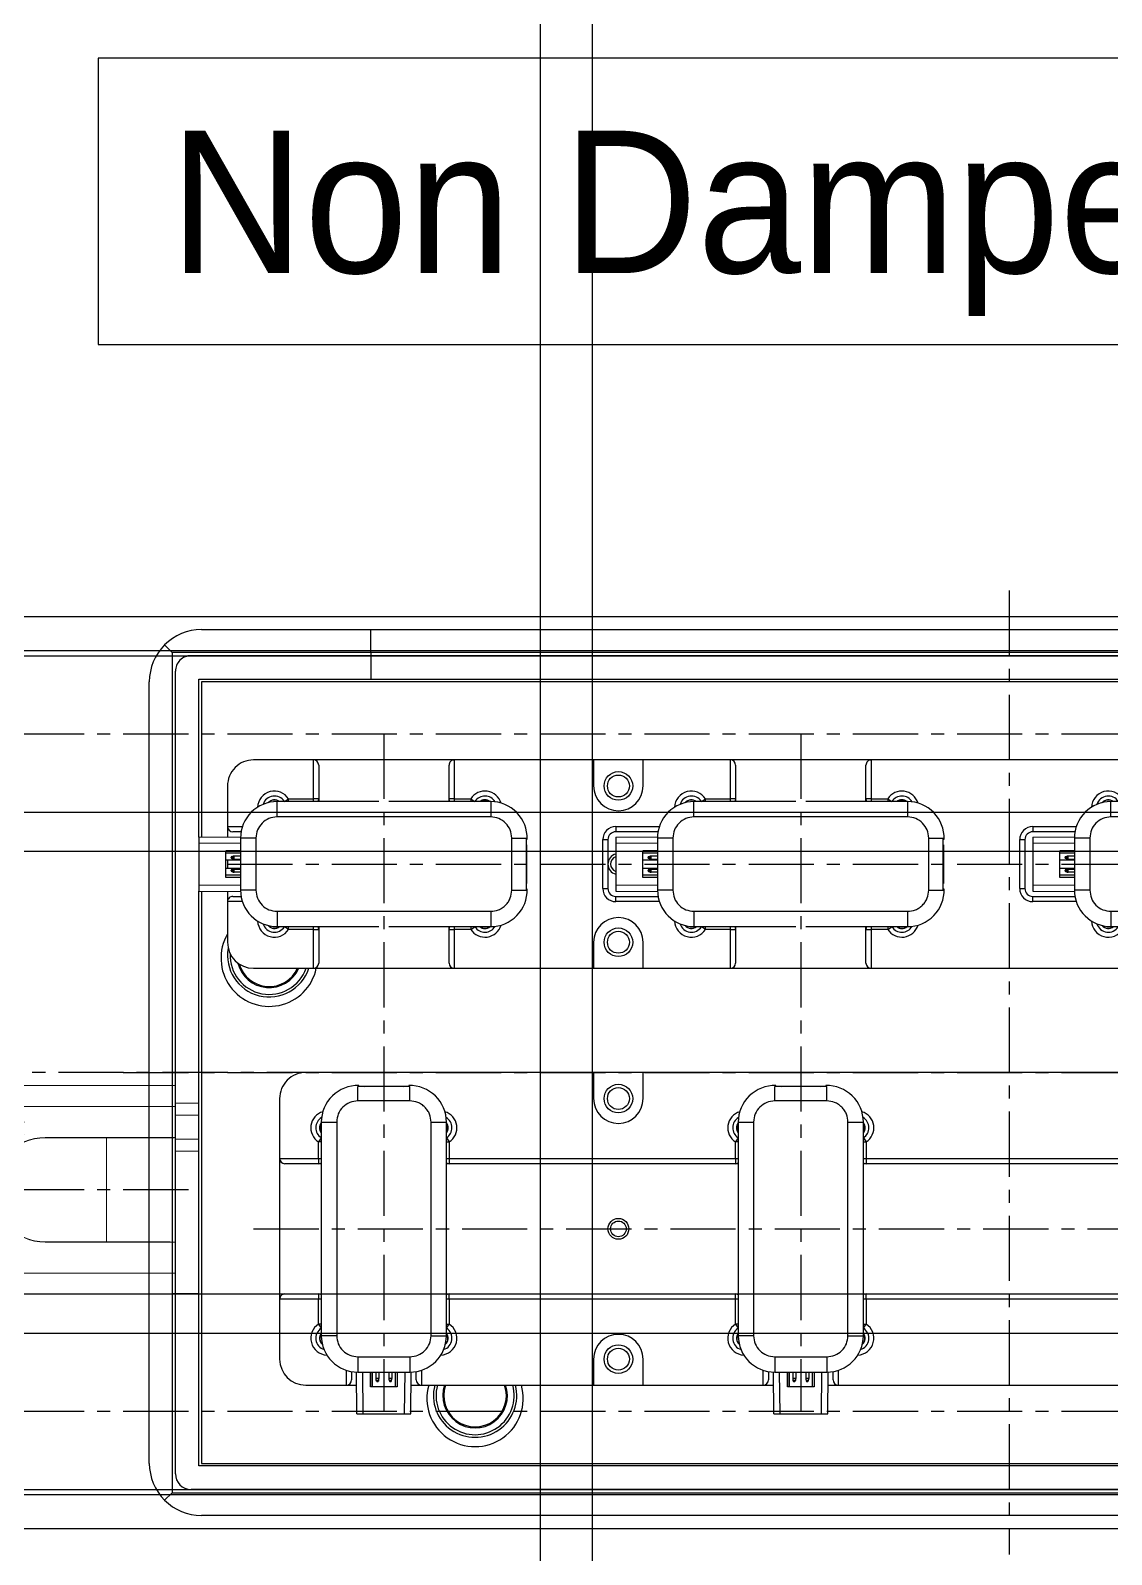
# Model space of a CAD drawing. Header units: inches. Extents: x 0 to 23821, y 0 to 11279.
# Drawn here: x 4919.3 to 5126.8, y 4325.3 to 4617.8 of the extents above; entities that cross this region are included whole.
import ezdxf

# ---------------------------------------------------------------- set-up
doc = ezdxf.new("R2010")
doc.units = ezdxf.units.IN
doc.header["$LTSCALE"] = 10
doc.header["$MEASUREMENT"] = 0
doc.linetypes.add('CENTER', pattern=[2, 1.25, -0.25, 0.25, -0.25])
for name, color, linetype in [('11', 1, 'CENTER'), ('B', 123, 'Continuous'), ('BOM-T', 4, 'Continuous'), ('G', 231, 'Continuous'), ('P', 142, 'Continuous'), ('Y', 60, 'Continuous')]:
    doc.layers.add(name, color=color, linetype=linetype)
doc.layers.add('88', color=35, linetype='Continuous', lineweight=5)
doc.styles.add('SCI', font='')
doc.styles.get('SCI').set_extended_font_data('Gulim')

# ---------------------------------------------------------------- blocks, each defined once
blk = doc.blocks.new('A$C36ac1f08')
for p, q in [((-6520, -12), (-280, -12)), ((-6520, -57), (-280, -57)), ((-6520, -142), (-280, -142)), ((-6520, -187), (-280, -187))]:
    blk.add_line(p, q)
at = {"layer": '11'}
for p, q in [((-6520, -34.5), (-280, -34.5)), ((-279.95, -99.5), (-6520, -99.5)), ((-6520, -164.5), (-280, -164.5))]:
    blk.add_line(p, q, dxfattribs=at)
at = {"layer": 'B'}
for p, q in [((-6520, -19.5), (-280, -19.5)), ((-6520, -49.5), (-280, -49.5)), ((-6520, -149.5), (-280, -149.5)), ((-6520, -179.5), (-280, -179.5))]:
    blk.add_line(p, q, dxfattribs=at)
at = {"layer": 'G'}
for p, q in [((-6520, -18.5), (-280, -18.5)), ((-6520, -180.5), (-280, -180.5))]:
    blk.add_line(p, q, dxfattribs=at)
blk = doc.blocks.new('A$C83621654')
for p, q in [((0, 20), (50, 20)), ((0, -20), (0, 20)), ((50, 20), (50, 16)), ((50, 16), (0, 16)), ((50, -16), (50, 16)), ((25, 10.03), (0, 10.03)), ((4.25, 9.97), (0.98, 9.97)), ((4.25, 9.97), (5.25, 9.97)), ((5.25, 9.97), (13.25, 9.97)), ((13.25, 9.97), (13.25, -9.98)), ((25, 9.97), (13.25, 9.97)), ((-4.5, -7.38), (0, -7.38)), ((-4.5, -9.69), (-4.5, -7.38)), ((50.56, -8.35), (50.06, -8.35)), ((51.06, -7.85), (50.56, -7.85)), ((50.56, -7.85), (50.56, -16.15)), ((66.61, -7.55), (51.06, -7.55)), ((51.06, -7.55), (51.06, -16.45)), ((66.71, -7.65), (66.61, -7.55)), ((66.61, -7.55), (66.61, -16.45)), ((66.81, -7.55), (66.71, -7.65)), ((66.71, -7.65), (66.71, -16.35)), ((67.21, -7.55), (66.81, -7.55)), ((66.81, -7.55), (66.81, -16.45)), ((67.21, -7.55), (67.21, -8)), ((67.21, -8), (67.21, -8.31)), ((70.74, -8), (67.21, -8)), ((67.21, -8.31), (67.21, -11.69)), ((70.96, -8), (70.96, -10)), ((-4.5, -9.69), (0, -9.69)), ((-4.5, -14.31), (-4.5, -9.69)), ((25, -10.04), (0, -10.04)), ((0.98, -9.98), (0.25, -9.98)), ((0.98, -9.98), (4.25, -9.98)), ((5.25, -9.98), (4.25, -9.98)), ((13.25, -9.98), (5.25, -9.98)), ((13.25, -9.98), (25, -9.98)), ((67.21, -11.69), (67.21, -12)), ((71.46, -9.22), (70.96, -9.03)), ((70.96, -10), (70.96, -14)), ((71.46, -9.22), (71.46, -14.78)), ((-4.5, -14.31), (0, -14.31)), ((-4.5, -16.62), (-4.5, -14.31)), ((70.74, -12), (67.21, -12)), ((67.21, -12), (67.21, -12.31)), ((67.21, -12.31), (67.21, -15.69)), ((70.96, -14), (70.96, -16)), ((-4.5, -16.62), (0, -16.62)), ((0, -16), (50, -16)), ((50, -16), (50, -20)), ((50.06, -15.65), (50.56, -15.65)), ((50.56, -16.15), (51.06, -16.15)), ((51.06, -16.45), (66.61, -16.45)), ((66.61, -16.45), (66.71, -16.35)), ((66.71, -16.35), (66.81, -16.45)), ((66.81, -16.45), (67.21, -16.45)), ((67.21, -15.69), (67.21, -16)), ((70.74, -16), (67.21, -16)), ((67.21, -16), (67.21, -16.45)), ((70.96, -14.97), (71.46, -14.78)), ((50, -20), (0, -20))]:
    blk.add_line(p, q)
at = {"flags": 128}
for points in [[(23.9, 9.97), (24.1, 9.99), (25, 10.03)], [(25, -10.04), (24.1, -9.99), (23.9, -9.98)]]:
    blk.add_lwpolyline(points, dxfattribs=at)
for centre, radius, start, end in [((25, 0), 10, 0, 94.0523), ((25, 0), 10.04, 270, 90), ((25, 0), 9.98, 270, 90), ((25, 0), 10, 265.9477, 0), ((60.71, -12), 6, 90, 132.1264), ((60.71, -12), 6, 47.8736, 90), ((60.71, -12), 6, 227.8736, 312.1264)]:
    blk.add_arc(centre, radius, start, end)
for points, knots in [([(70.74, -8), (70.8, -8.33), (70.93, -8.99), (70.95, -9.66), (70.96, -10)], [0, 0, 0, 0, 0.498112, 1, 1, 1, 1]), ([(70.96, -8), (70.94, -8), (70.9, -8), (70.77, -8), (70.74, -8)], [0, 0, 0, 0, 0.7848426, 1, 1, 1, 1]), ([(70.96, -10), (70.95, -10.33), (70.93, -11.01), (70.8, -11.67), (70.74, -12)], [0, 0, 0, 0, 0.49778, 1, 1, 1, 1]), ([(70.74, -12), (70.8, -12.33), (70.93, -12.99), (70.95, -13.66), (70.96, -14)], [0, 0, 0, 0, 0.498113, 1, 1, 1, 1]), ([(70.96, -14), (70.95, -14.33), (70.93, -15.01), (70.8, -15.67), (70.74, -16)], [0, 0, 0, 0, 0.497781, 1, 1, 1, 1]), ([(70.74, -16), (70.77, -16), (70.9, -16), (70.94, -16), (70.96, -16)], [0, 0, 0, 0, 0.2151574, 1, 1, 1, 1])]:
    blk.add_open_spline(points, degree=3, knots=knots)
at = {"layer": '11'}
blk.add_line((-2.5, 0), (52.5, 0), dxfattribs=at)
at = {"layer": 'BOM-T', "color": 4, "style": 'SCI'}
for s, p in [('ASU-400-EW-09', (28.91, -13.1)), ('STOPPER CYLINDER', (28.91, -10.95)), ('SECHANG', (28.91, -15.21))]:
    blk.add_text(s, height=1.536, dxfattribs=at).set_placement(p)
blk = doc.blocks.new('A$Ce158b9f5')
for p, q in [((15, 177.5), (325, 177.5)), ((330.63, 173.13), (9.37, 173.13)), ((332.07, 174.57), (330.63, 173.13)), ((330.63, 135), (330.63, 173.13)), ((14.5, 168), (325.5, 168)), ((325, 167.5), (15, 167.5)), ((325, 57.69), (325, 167.5)), ((325.5, 168), (325.5, 135)), ((335, 167.5), (335, 135)), ((204.81, 158), (204.74, 150)), ((215.19, 158), (204.81, 158)), ((206.01, 158), (205.94, 150)), ((213.99, 158), (214.06, 150)), ((215.19, 158), (215.26, 150)), ((284.81, 158), (284.74, 150)), ((295.19, 158), (284.81, 158)), ((286.01, 158), (285.94, 150)), ((293.99, 158), (294.06, 150)), ((295.19, 158), (295.26, 150)), ((202.8, 152.5), (137.2, 152.5)), ((204.77, 152.5), (202.8, 152.5)), ((202.8, 149.65), (202.8, 152.5)), ((207.42, 150), (207.42, 152.8)), ((207.42, 152.8), (212.58, 152.8)), ((207.45, 150), (207.45, 152.8)), ((207.85, 150), (207.85, 152.8)), ((212.15, 152.8), (212.15, 150)), ((212.55, 152.8), (212.55, 150)), ((212.58, 150), (212.58, 152.8)), ((217.2, 152.5), (215.23, 152.5)), ((240.25, 152.5), (217.2, 152.5)), ((217.2, 152.5), (217.2, 149.65)), ((240.25, 152.5), (240.25, 147.5)), ((249.75, 152.5), (240.25, 152.5)), ((249.75, 147.5), (249.75, 152.5)), ((282.8, 152.5), (249.75, 152.5)), ((284.77, 152.5), (282.8, 152.5)), ((282.8, 149.65), (282.8, 152.5)), ((287.42, 150), (287.42, 152.8)), ((287.42, 152.8), (292.58, 152.8)), ((287.45, 150), (287.45, 152.8)), ((287.85, 150), (287.85, 152.8)), ((292.15, 152.8), (292.15, 150)), ((292.55, 152.8), (292.55, 150)), ((292.58, 150), (292.58, 152.8)), ((297.2, 152.5), (295.23, 152.5)), ((305, 152.5), (297.2, 152.5)), ((297.2, 152.5), (297.2, 149.65)), ((203.8, 151.5), (203.8, 149.9)), ((215, 150), (205, 150)), ((205, 147.05), (205, 150)), ((208.45, 150), (208.45, 151.21)), ((208.45, 151.21), (209.05, 151.21)), ((208.56, 151.7), (208.51, 151.55)), ((208.99, 151.55), (208.51, 151.55)), ((208.94, 151.7), (208.56, 151.7)), ((208.71, 151.8), (208.79, 151.8)), ((208.99, 151.55), (208.94, 151.7)), ((209.05, 150), (209.05, 151.21)), ((210.95, 151.21), (211.55, 151.21)), ((210.95, 150), (210.95, 151.21)), ((211.01, 151.55), (211.06, 151.7)), ((211.49, 151.55), (211.01, 151.55)), ((211.44, 151.7), (211.06, 151.7)), ((211.21, 151.8), (211.29, 151.8)), ((211.44, 151.7), (211.49, 151.55)), ((211.55, 150), (211.55, 151.21)), ((215, 147.05), (215, 150)), ((216.2, 149.9), (216.2, 151.5)), ((283.8, 151.5), (283.8, 149.9)), ((295, 150), (285, 150)), ((285, 147.05), (285, 150)), ((288.45, 150), (288.45, 151.21)), ((288.45, 151.21), (289.05, 151.21)), ((288.56, 151.7), (288.51, 151.55)), ((288.99, 151.55), (288.51, 151.55)), ((288.94, 151.7), (288.56, 151.7)), ((288.71, 151.8), (288.79, 151.8)), ((288.99, 151.55), (288.94, 151.7)), ((289.05, 150), (289.05, 151.21)), ((290.95, 151.21), (291.55, 151.21)), ((290.95, 150), (290.95, 151.21)), ((291.01, 151.55), (291.06, 151.7)), ((291.49, 151.55), (291.01, 151.55)), ((291.44, 151.7), (291.06, 151.7)), ((291.21, 151.8), (291.29, 151.8)), ((291.44, 151.7), (291.49, 151.55)), ((291.55, 150), (291.55, 151.21)), ((295, 147.05), (295, 150)), ((296.2, 149.9), (296.2, 151.5)), ((215, 147.05), (205, 147.05)), ((295, 147.05), (285, 147.05)), ((310, 136), (310, 147.5)), ((197.99, 141.58), (197.48, 140.78)), ((197.48, 136), (197.48, 140.78)), ((198, 140.78), (197.48, 140.78)), ((198, 143), (198, 102)), ((200.95, 143), (198, 143)), ((200.95, 143), (200.95, 102)), ((219.05, 102), (219.05, 143)), ((219.05, 143), (222, 143)), ((222, 102), (222, 143)), ((222, 140.78), (222.52, 140.78)), ((222.52, 140.78), (222.01, 141.58)), ((222.52, 140.78), (222.52, 136)), ((277.99, 141.58), (277.48, 140.78)), ((277.48, 136), (277.48, 140.78)), ((278, 140.78), (277.48, 140.78)), ((278, 143), (278, 102)), ((280.95, 143), (278, 143)), ((280.95, 143), (280.95, 102)), ((299.05, 102), (299.05, 143)), ((299.05, 143), (302, 143)), ((302, 102), (302, 143)), ((302, 140.78), (302.52, 140.78)), ((302.52, 140.78), (302.01, 141.58)), ((302.52, 140.78), (302.52, 136)), ((142.52, 136), (197.48, 136)), ((197.48, 135), (142.52, 135)), ((197.48, 136), (197.48, 135)), ((197.48, 136), (198, 136)), ((198, 135), (197.48, 135)), ((222, 136), (222.52, 136)), ((222.52, 135), (222, 135)), ((222.52, 136), (277.48, 136)), ((222.52, 136), (222.52, 135)), ((277.48, 135), (222.52, 135)), ((277.48, 136), (277.48, 135)), ((277.48, 136), (278, 136)), ((278, 135), (277.48, 135)), ((302, 136), (302.52, 136)), ((302.52, 135), (302, 135)), ((302.52, 136), (310, 136)), ((302.52, 135), (302.52, 136)), ((309, 135), (302.52, 135)), ((310, 109), (310, 136)), ((325.5, 135), (330.63, 135)), ((325.5, 135), (325.5, 57.69)), ((335, 135), (330.63, 135)), ((330.63, 11.87), (330.63, 135)), ((335, 135), (335, 17.5)), ((142.52, 110), (197.48, 110)), ((197.48, 109), (142.52, 109)), ((197.48, 109), (197.48, 110)), ((197.48, 110), (198, 110)), ((197.48, 105.82), (197.48, 109)), ((198, 109), (197.48, 109)), ((222, 110), (222.52, 110)), ((222.52, 109), (222, 109)), ((222.52, 110), (277.48, 110)), ((222.52, 109), (222.52, 110)), ((277.48, 109), (222.52, 109)), ((222.52, 109), (222.52, 105.82)), ((277.48, 109), (277.48, 110)), ((277.48, 110), (278, 110)), ((277.48, 105.82), (277.48, 109)), ((278, 109), (277.48, 109)), ((302, 110), (302.52, 110)), ((302.52, 109), (302, 109)), ((302.52, 110), (309, 110)), ((302.52, 109), (302.52, 110)), ((310, 109), (302.52, 109)), ((302.52, 109), (302.52, 105.82)), ((310, 97.5), (310, 109)), ((197.99, 105.02), (197.48, 105.82)), ((198, 105.82), (197.48, 105.82)), ((222, 105.82), (222.52, 105.82)), ((222.01, 105.02), (222.52, 105.82)), ((277.99, 105.02), (277.48, 105.82)), ((278, 105.82), (277.48, 105.82)), ((302, 105.82), (302.52, 105.82)), ((302.01, 105.02), (302.52, 105.82)), ((200.95, 102), (198, 102)), ((222, 102), (219.05, 102)), ((280.95, 102), (278, 102)), ((302, 102), (299.05, 102)), ((205, 97.95), (215, 97.95)), ((205, 97.95), (205, 95.16)), ((215, 97.95), (215, 95.16)), ((240.25, 97.5), (240.25, 92.5)), ((249.75, 92.5), (249.75, 97.5)), ((285, 97.95), (295, 97.95)), ((285, 97.95), (285, 95.16)), ((295, 97.95), (295, 95.16)), ((205, 95.16), (215, 95.16)), ((205.19, 95), (205.21, 95.16)), ((206.8, 95.16), (206.8, 95.1)), ((209, 95.1), (206.8, 95.1)), ((213.2, 95.1), (211, 95.1)), ((213.2, 95.16), (213.2, 95.1)), ((214.79, 95.16), (214.81, 95)), ((285, 95.16), (295, 95.16)), ((285.19, 95), (285.21, 95.16)), ((286.8, 95.16), (286.8, 95.1)), ((289, 95.1), (286.8, 95.1)), ((293.2, 95.1), (291, 95.1)), ((293.2, 95.16), (293.2, 95.1)), ((294.79, 95.16), (294.81, 95)), ((35, 92.5), (305, 92.5)), ((315, 72.5), (25, 72.5)), ((196.5, 65.02), (196.5, 72.5)), ((197.5, 71.5), (197.5, 65.02)), ((222.5, 65.02), (222.5, 71.5)), ((223.5, 72.5), (223.5, 65.02)), ((240.25, 72.5), (240.25, 67.5)), ((249.75, 67.5), (249.75, 72.5)), ((276.5, 65.02), (276.5, 72.5)), ((277.5, 71.5), (277.5, 65.02)), ((302.5, 65.02), (302.5, 71.5)), ((303.5, 72.5), (303.5, 65.02)), ((320, 59.7), (320, 67.5)), ((150.5, 64.5), (130.94, 64.5)), ((150.5, 61.55), (150.5, 64.5)), ((209.06, 64.5), (189.5, 64.5)), ((189.5, 61.55), (189.5, 64.5)), ((193.32, 65.02), (192.52, 64.51)), ((193.32, 65.02), (196.5, 65.02)), ((193.32, 64.5), (193.32, 65.02)), ((197.5, 65.02), (196.5, 65.02)), ((196.5, 64.5), (196.5, 65.02)), ((197.5, 65.02), (197.5, 64.5)), ((230.5, 64.5), (210.94, 64.5)), ((223.5, 65.02), (222.5, 65.02)), ((222.5, 64.5), (222.5, 65.02)), ((223.5, 65.02), (228.28, 65.02)), ((223.5, 65.02), (223.5, 64.5)), ((228.28, 65.02), (229.08, 64.51)), ((228.28, 65.02), (228.28, 64.5)), ((230.5, 61.55), (230.5, 64.5)), ((289.06, 64.5), (269.5, 64.5)), ((269.5, 61.55), (269.5, 64.5)), ((273.32, 65.02), (272.52, 64.51)), ((273.32, 65.02), (276.5, 65.02)), ((273.32, 64.5), (273.32, 65.02)), ((277.5, 65.02), (276.5, 65.02)), ((276.5, 64.5), (276.5, 65.02)), ((277.5, 65.02), (277.5, 64.5)), ((310.5, 64.5), (290.94, 64.5)), ((303.5, 65.02), (302.5, 65.02)), ((302.5, 64.5), (302.5, 65.02)), ((303.5, 65.02), (308.28, 65.02)), ((303.5, 65.02), (303.5, 64.5)), ((308.28, 65.02), (309.08, 64.51)), ((308.28, 65.02), (308.28, 64.5)), ((310.5, 61.55), (310.5, 64.5)), ((150.5, 61.55), (109.5, 61.55)), ((230.5, 61.55), (189.5, 61.55)), ((310.5, 61.55), (269.5, 61.55)), ((157.15, 59.7), (165.5, 59.7)), ((165.5, 58.7), (157.4, 58.7)), ((165.5, 59.7), (165.5, 58.7)), ((237.15, 59.7), (245.5, 59.7)), ((245.5, 58.7), (237.4, 58.7)), ((245.5, 59.7), (245.5, 58.7)), ((317.15, 59.7), (320, 59.7)), ((319, 58.7), (317.4, 58.7)), ((320, 57.73), (320, 59.7)), ((154.55, 47.5), (154.55, 57.5)), ((154.55, 57.5), (157.5, 57.5)), ((165.5, 57.69), (157.5, 57.76)), ((157.5, 47.5), (157.5, 57.5)), ((165.5, 56.49), (157.5, 56.56)), ((165.5, 48.51), (165.5, 56.49)), ((167, 47.8), (167, 57.2)), ((168, 57.2), (167, 57.2)), ((168, 57.2), (168, 47.8)), ((182.5, 57.31), (182.66, 57.29)), ((182.6, 49.3), (182.6, 55.7)), ((182.6, 55.7), (182.66, 55.7)), ((182.66, 57.5), (182.66, 47.5)), ((185.45, 57.5), (182.66, 57.5)), ((185.45, 57.5), (185.45, 47.5)), ((234.55, 47.5), (234.55, 57.5)), ((234.55, 57.5), (237.5, 57.5)), ((245.5, 57.69), (237.5, 57.76)), ((237.5, 47.5), (237.5, 57.5)), ((245.5, 56.49), (237.5, 56.56)), ((245.5, 48.51), (245.5, 56.49)), ((248, 57.2), (247, 57.2)), ((247, 47.8), (247, 57.2)), ((248, 57.2), (248, 47.8)), ((262.5, 57.31), (262.66, 57.29)), ((262.6, 49.3), (262.6, 55.7)), ((262.6, 55.7), (262.66, 55.7)), ((262.66, 57.5), (262.66, 47.5)), ((265.45, 57.5), (262.66, 57.5)), ((265.45, 57.5), (265.45, 47.5)), ((314.55, 47.5), (314.55, 57.5)), ((314.55, 57.5), (317.5, 57.5)), ((325.5, 57.69), (317.5, 57.76)), ((317.5, 47.5), (317.5, 57.5)), ((325.5, 56.49), (317.5, 56.56)), ((325.5, 48.51), (325.5, 56.49)), ((157.5, 55.08), (160.3, 55.08)), ((157.5, 55.05), (160.3, 55.05)), ((157.5, 54.65), (160.3, 54.65)), ((157.5, 54.05), (158.71, 54.05)), ((158.71, 53.45), (157.5, 53.45)), ((160.3, 53.25), (157.5, 53.25)), ((158.71, 54.05), (158.71, 53.45)), ((159.05, 53.51), (159.05, 53.99)), ((159.2, 53.94), (159.05, 53.99)), ((159.05, 53.51), (159.2, 53.56)), ((159.2, 53.56), (159.2, 53.94)), ((159.3, 53.79), (159.3, 53.71)), ((160.3, 55.08), (160.3, 49.92)), ((237.5, 55.08), (240.3, 55.08)), ((237.5, 55.05), (240.3, 55.05)), ((237.5, 54.65), (240.3, 54.65)), ((237.5, 54.05), (238.71, 54.05)), ((238.71, 53.45), (237.5, 53.45)), ((240.3, 53.25), (237.5, 53.25)), ((238.71, 54.05), (238.71, 53.45)), ((239.05, 53.51), (239.05, 53.99)), ((239.2, 53.94), (239.05, 53.99)), ((239.05, 53.51), (239.2, 53.56)), ((239.2, 53.56), (239.2, 53.94)), ((239.3, 53.79), (239.3, 53.71)), ((240.3, 55.08), (240.3, 49.92)), ((317.5, 55.08), (320.3, 55.08)), ((317.5, 55.05), (320.3, 55.05)), ((317.5, 54.65), (320.3, 54.65)), ((317.5, 54.05), (318.71, 54.05)), ((318.71, 53.45), (317.5, 53.45)), ((320.3, 53.25), (317.5, 53.25)), ((318.71, 54.05), (318.71, 53.45)), ((319.05, 53.51), (319.05, 53.99)), ((319.2, 53.94), (319.05, 53.99)), ((319.05, 53.51), (319.2, 53.56)), ((319.2, 53.56), (319.2, 53.94)), ((319.3, 53.79), (319.3, 53.71)), ((320, 51.75), (320, 53.25)), ((320.3, 55.08), (320.3, 49.92)), ((157.5, 51.75), (160.3, 51.75)), ((158.71, 51.55), (157.5, 51.55)), ((157.5, 50.95), (158.71, 50.95)), ((160.3, 50.35), (157.5, 50.35)), ((160.3, 49.95), (157.5, 49.95)), ((157.5, 49.92), (160.3, 49.92)), ((158.71, 51.55), (158.71, 50.95)), ((159.05, 51.01), (159.05, 51.49)), ((159.05, 51.49), (159.2, 51.44)), ((159.2, 51.06), (159.05, 51.01)), ((159.2, 51.06), (159.2, 51.44)), ((159.3, 51.29), (159.3, 51.21)), ((237.5, 51.75), (240.3, 51.75)), ((238.71, 51.55), (237.5, 51.55)), ((237.5, 50.95), (238.71, 50.95)), ((240.3, 50.35), (237.5, 50.35)), ((240.3, 49.95), (237.5, 49.95)), ((237.5, 49.92), (240.3, 49.92)), ((238.71, 51.55), (238.71, 50.95)), ((239.05, 51.01), (239.05, 51.49)), ((239.05, 51.49), (239.2, 51.44)), ((239.2, 51.06), (239.05, 51.01)), ((239.2, 51.06), (239.2, 51.44)), ((239.3, 51.29), (239.3, 51.21)), ((317.5, 51.75), (320.3, 51.75)), ((318.71, 51.55), (317.5, 51.55)), ((317.5, 50.95), (318.71, 50.95)), ((320.3, 50.35), (317.5, 50.35)), ((320.3, 49.95), (317.5, 49.95)), ((317.5, 49.92), (320.3, 49.92)), ((318.71, 51.55), (318.71, 50.95)), ((319.05, 51.01), (319.05, 51.49)), ((319.05, 51.49), (319.2, 51.44)), ((319.2, 51.06), (319.05, 51.01)), ((319.2, 51.06), (319.2, 51.44)), ((319.3, 51.29), (319.3, 51.21)), ((154.55, 47.5), (157.5, 47.5)), ((165.5, 48.51), (157.5, 48.44)), ((165.5, 47.31), (157.5, 47.24)), ((168, 47.8), (167, 47.8)), ((182.66, 47.71), (182.5, 47.69)), ((182.6, 49.3), (182.66, 49.3)), ((185.45, 47.5), (182.66, 47.5)), ((234.55, 47.5), (237.5, 47.5)), ((245.5, 48.51), (237.5, 48.44)), ((245.5, 47.31), (237.5, 47.24)), ((248, 47.8), (247, 47.8)), ((262.66, 47.71), (262.5, 47.69)), ((262.6, 49.3), (262.66, 49.3)), ((265.45, 47.5), (262.66, 47.5)), ((314.55, 47.5), (317.5, 47.5)), ((325.5, 48.51), (317.5, 48.44)), ((325.5, 47.31), (317.5, 47.24)), ((320, 45.3), (320, 47.27)), ((325, 17.5), (325, 47.31)), ((325.5, 47.31), (325.5, 17)), ((165.5, 45.3), (157.15, 45.3)), ((157.4, 46.3), (165.5, 46.3)), ((165.5, 45.3), (165.5, 46.3)), ((245.5, 45.3), (237.15, 45.3)), ((237.4, 46.3), (245.5, 46.3)), ((245.5, 45.3), (245.5, 46.3)), ((320, 45.3), (317.15, 45.3)), ((317.4, 46.3), (319, 46.3)), ((320, 37.5), (320, 45.3)), ((109.5, 43.45), (150.5, 43.45)), ((150.5, 43.45), (150.5, 40.5)), ((189.5, 43.45), (230.5, 43.45)), ((189.5, 40.5), (189.5, 43.45)), ((230.5, 43.45), (230.5, 40.5)), ((269.5, 43.45), (310.5, 43.45)), ((269.5, 40.5), (269.5, 43.45)), ((310.5, 43.45), (310.5, 40.5)), ((130.94, 40.5), (150.5, 40.5)), ((189.5, 40.5), (209.06, 40.5)), ((193.32, 39.98), (192.52, 40.49)), ((193.32, 39.98), (193.32, 40.5)), ((196.5, 39.98), (193.32, 39.98)), ((196.5, 39.98), (196.5, 40.5)), ((196.5, 32.5), (196.5, 39.98)), ((196.5, 39.98), (197.5, 39.98)), ((197.5, 40.5), (197.5, 39.98)), ((197.5, 39.98), (197.5, 33.5)), ((210.94, 40.5), (230.5, 40.5)), ((222.5, 39.98), (222.5, 40.5)), ((222.5, 39.98), (223.5, 39.98)), ((222.5, 33.5), (222.5, 39.98)), ((223.5, 40.5), (223.5, 39.98)), ((223.5, 39.98), (223.5, 32.5)), ((228.28, 39.98), (223.5, 39.98)), ((228.28, 40.5), (228.28, 39.98)), ((229.08, 40.49), (228.28, 39.98)), ((269.5, 40.5), (289.06, 40.5)), ((273.32, 39.98), (272.52, 40.49)), ((273.32, 39.98), (273.32, 40.5)), ((276.5, 39.98), (273.32, 39.98)), ((276.5, 39.98), (276.5, 40.5)), ((276.5, 32.5), (276.5, 39.98)), ((276.5, 39.98), (277.5, 39.98)), ((277.5, 40.5), (277.5, 39.98)), ((277.5, 39.98), (277.5, 33.5)), ((290.94, 40.5), (310.5, 40.5)), ((302.5, 39.98), (302.5, 40.5)), ((302.5, 39.98), (303.5, 39.98)), ((302.5, 33.5), (302.5, 39.98)), ((303.5, 40.5), (303.5, 39.98)), ((308.28, 39.98), (303.5, 39.98)), ((303.5, 39.98), (303.5, 32.5)), ((308.28, 40.5), (308.28, 39.98)), ((309.08, 40.49), (308.28, 39.98)), ((240.25, 37.5), (240.25, 32.5)), ((249.75, 32.5), (249.75, 37.5)), ((25, 32.5), (315, 32.5)), ((325.5, 17), (14.5, 17)), ((15, 17.5), (325, 17.5)), ((292.5, 11.87), (292.5, 17)), ((9.37, 11.87), (330.63, 11.87)), ((292.5, 11.87), (292.5, 7.5)), ((332.07, 10.43), (330.63, 11.87)), ((325, 7.5), (15, 7.5))]:
    blk.add_line(p, q)
at = {"flags": 128}
for points in [[(206.8, 95.1), (206.31, 95.15), (206.27, 95.16)], [(213.73, 95.16), (213.69, 95.15), (213.2, 95.1)], [(286.8, 95.1), (286.31, 95.15), (286.27, 95.16)], [(293.73, 95.16), (293.69, 95.15), (293.2, 95.1)], [(182.6, 55.7), (182.65, 56.19), (182.66, 56.23)], [(262.6, 55.7), (262.65, 56.19), (262.66, 56.23)], [(182.66, 48.77), (182.65, 48.81), (182.6, 49.3)], [(262.66, 48.77), (262.65, 48.81), (262.6, 49.3)]]:
    blk.add_lwpolyline(points, dxfattribs=at)
for centre, radius in [((245, 147.5), 2.75), ((245, 147.5), 2.1), ((245, 122.5), 2), ((245, 122.5), 1.5), ((245, 97.5), 2.75), ((245, 97.5), 2.1), ((245, 67.5), 2.75), ((245, 67.5), 2.1), ((245, 37.5), 2.75), ((245, 37.5), 2.1)]:
    blk.add_circle(centre, radius)
for centre, radius, start, end in [((325, 167.5), 10, 45, 90), ((325, 167.5), 10, 0, 45), ((272.5, 155.05), 9.25, 343.9977, 196.0023), ((272.5, 154.5), 8, 345.5225, 194.4775), ((272.5, 154.5), 7.5, 344.534, 195.466), ((272.5, 154.5), 6.2, 341.1809, 198.8191), ((272.5, 154.5), 6, 340.5288, 199.4712), ((202.8, 151.5), 1, 0, 90), ((217.2, 151.5), 1, 90, 180), ((282.8, 151.5), 1, 0, 90), ((297.2, 151.5), 1, 90, 180), ((305, 147.5), 5, 0, 90), ((205, 143), 7, 90, 180), ((209.45, 151.21), 1, 160, 180), ((208.71, 151.65), 0.15, 90, 160), ((208.79, 151.65), 0.15, 20, 90), ((208.05, 151.21), 1, 0, 20), ((211.95, 151.21), 1, 160, 180), ((211.21, 151.65), 0.15, 90, 160), ((211.29, 151.65), 0.15, 20, 90), ((210.55, 151.21), 1, 0, 20), ((215, 143), 7, 0, 90), ((285, 143), 7, 90, 180), ((289.45, 151.21), 1, 160, 180), ((288.71, 151.65), 0.15, 90, 160), ((288.79, 151.65), 0.15, 20, 90), ((288.05, 151.21), 1, 0, 20), ((291.95, 151.21), 1, 160, 180), ((291.21, 151.65), 0.15, 90, 160), ((291.29, 151.65), 0.15, 20, 90), ((290.55, 151.21), 1, 0, 20), ((295, 143), 7, 0, 90), ((199.2, 143.5), 3.22, 92.3296, 237.7055), ((220.8, 143.5), 3.22, 302.2945, 87.6704), ((245, 147.5), 4.75, 180, 0), ((279.2, 143.5), 3.22, 92.3296, 237.7055), ((300.8, 143.5), 3.22, 302.2945, 87.6704), ((199.2, 143.5), 2.27, 107.1614, 237.7055), ((199.2, 143.5), 1.55, 129.767, 219.3275), ((199.2, 143.5), 1.5, 132.4943, 216.8699), ((220.8, 143.5), 2.27, 302.2945, 72.8386), ((220.8, 143.5), 1.55, 320.6725, 50.233), ((220.8, 143.5), 1.5, 323.1301, 47.5057), ((279.2, 143.5), 2.27, 107.1614, 237.7055), ((279.2, 143.5), 1.55, 129.767, 219.3275), ((279.2, 143.5), 1.5, 132.4943, 216.8699), ((300.8, 143.5), 2.27, 302.2945, 72.8386), ((300.8, 143.5), 1.55, 320.6725, 50.233), ((300.8, 143.5), 1.5, 323.1301, 47.5057), ((197.48, 135.91), 0.914, 270.1215, 304.8657), ((222.52, 135.91), 0.914, 235.1343, 269.8785), ((277.48, 135.91), 0.914, 270.1215, 304.8657), ((302.52, 135.91), 0.914, 235.1343, 269.8785), ((309, 136), 1, 270, 0), ((197.48, 109.09), 0.914, 55.1343, 89.8785), ((222.52, 109.09), 0.914, 90.1215, 124.8657), ((277.48, 109.09), 0.914, 55.1343, 89.8785), ((302.52, 109.09), 0.914, 90.1215, 124.8657), ((309, 109), 1, 0, 90), ((199.2, 103.1), 3.22, 122.2945, 253.5613), ((220.8, 103.1), 3.22, 286.4387, 57.7055), ((279.2, 103.1), 3.22, 122.2945, 253.5613), ((300.8, 103.1), 3.22, 286.4387, 57.7055), ((199.2, 103.1), 2.27, 122.2945, 239.6863), ((199.2, 103.1), 1.55, 140.6725, 219.3275), ((199.2, 103.1), 1.5, 143.1301, 216.8699), ((220.8, 103.1), 2.27, 300.3137, 57.7055), ((220.8, 103.1), 1.55, 320.6725, 39.3275), ((220.8, 103.1), 1.5, 323.1301, 36.8699), ((279.2, 103.1), 2.27, 122.2945, 239.6863), ((279.2, 103.1), 1.55, 140.6725, 219.3275), ((279.2, 103.1), 1.5, 143.1301, 216.8699), ((300.8, 103.1), 2.27, 300.3137, 57.7055), ((300.8, 103.1), 1.55, 320.6725, 39.3275), ((300.8, 103.1), 1.5, 323.1301, 36.8699), ((205, 102), 7, 180, 271.5443), ((215, 102), 7, 268.4557, 0), ((245, 97.5), 4.75, 0, 180), ((285, 102), 7, 180, 271.5443), ((295, 102), 7, 268.4557, 0), ((305, 97.5), 5, 270, 0), ((312, 70.55), 9.25, 329.8673, 167.8301), ((312, 70), 8, 349.9385, 161.79), ((312, 70), 7.5, 357.6497, 160.5288), ((312, 70), 6.2, 13.8612, 156.22), ((312, 70), 6, 16.1275, 155.3757), ((196.5, 71.5), 1, 0, 90), ((223.5, 71.5), 1, 90, 180), ((276.5, 71.5), 1, 0, 90), ((303.5, 71.5), 1, 90, 180), ((315, 67.5), 5, 0, 90), ((245, 67.5), 4.75, 180, 0), ((151, 63.3), 3.22, 2.3296, 147.7055), ((151, 63.3), 2.27, 17.1614, 147.7055), ((151, 63.3), 1.55, 39.767, 129.3275), ((151, 63.3), 1.5, 42.4943, 126.8699), ((150.5, 57.5), 7, 0, 90), ((189.5, 57.5), 7, 90, 181.5443), ((190.6, 63.3), 3.22, 32.2945, 163.5613), ((190.6, 63.3), 2.27, 32.2945, 149.6863), ((190.6, 63.3), 1.55, 50.6725, 129.3275), ((190.6, 63.3), 1.5, 53.1301, 126.8699), ((196.59, 65.02), 0.914, 325.1343, 359.8785), ((223.41, 65.02), 0.914, 180.1215, 214.8657), ((231, 63.3), 3.22, 2.3296, 147.7055), ((231, 63.3), 2.27, 17.1614, 147.7055), ((231, 63.3), 1.55, 39.767, 129.3275), ((231, 63.3), 1.5, 42.4943, 126.8699), ((230.5, 57.5), 7, 0, 90), ((269.5, 57.5), 7, 90, 181.5443), ((270.6, 63.3), 3.22, 32.2945, 163.5613), ((270.6, 63.3), 2.27, 32.2945, 149.6863), ((270.6, 63.3), 1.55, 50.6725, 129.3275), ((270.6, 63.3), 1.5, 53.1301, 126.8699), ((276.59, 65.02), 0.914, 325.1343, 359.8785), ((303.41, 65.02), 0.914, 180.1215, 214.8657), ((311, 63.3), 3.22, 2.3296, 147.7055), ((311, 63.3), 2.27, 17.1614, 147.7055), ((311, 63.3), 1.55, 39.767, 129.3275), ((311, 63.3), 1.5, 42.4943, 126.8699), ((310.5, 57.5), 7, 0, 90), ((165.5, 57.2), 2.5, 0, 90), ((165.5, 57.2), 1.5, 0, 90), ((245.5, 57.2), 2.5, 0, 90), ((245.5, 57.2), 1.5, 0, 90), ((319, 59.7), 1, 270, 0), ((158.71, 53.05), 1, 70, 90), ((158.71, 54.45), 1, 270, 290), ((159.15, 53.79), 0.15, 0, 70), ((159.15, 53.71), 0.15, 290, 360), ((238.71, 53.05), 1, 70, 90), ((238.71, 54.45), 1, 270, 290), ((239.15, 53.79), 0.15, 0, 70), ((239.15, 53.71), 0.15, 290, 360), ((245, 52.5), 2, 0, 75.5225), ((245, 52.5), 1.5, 289.4712, 70.5288), ((318.71, 53.05), 1, 70, 90), ((318.71, 54.45), 1, 270, 290), ((319.15, 53.79), 0.15, 0, 70), ((319.15, 53.71), 0.15, 290, 360), ((158.71, 50.55), 1, 70, 90), ((158.71, 51.95), 1, 270, 290), ((159.15, 51.29), 0.15, 0, 70), ((159.15, 51.21), 0.15, 290, 0), ((238.71, 50.55), 1, 70, 90), ((238.71, 51.95), 1, 270, 290), ((239.15, 51.29), 0.15, 0, 70), ((239.15, 51.21), 0.15, 290, 0), ((245, 52.5), 2, 284.4775, 0), ((318.71, 50.55), 1, 70, 90), ((318.71, 51.95), 1, 270, 290), ((319.15, 51.29), 0.15, 0, 70), ((319.15, 51.21), 0.15, 290, 0), ((150.5, 47.5), 7, 270, 0), ((165.5, 47.8), 2.5, 270, 0), ((165.5, 47.8), 1.5, 270, 0), ((189.5, 47.5), 7, 178.4557, 270), ((230.5, 47.5), 7, 270, 0), ((245.5, 47.8), 2.5, 270, 0), ((245.5, 47.8), 1.5, 270, 0), ((269.5, 47.5), 7, 178.4557, 270), ((310.5, 47.5), 7, 270, 0), ((319, 45.3), 1, 0, 90), ((151, 41.7), 3.22, 212.2945, 357.6704), ((151, 41.7), 2.27, 212.2945, 342.8386), ((231, 41.7), 3.22, 212.2945, 357.6704), ((231, 41.7), 2.27, 212.2945, 342.8386), ((245, 37.5), 4.75, 0, 180), ((311, 41.7), 3.22, 212.2945, 357.6704), ((311, 41.7), 2.27, 212.2945, 342.8386), ((151, 41.7), 1.55, 230.6725, 320.233), ((151, 41.7), 1.5, 233.1301, 317.5057), ((190.6, 41.7), 3.22, 196.4387, 327.7055), ((190.6, 41.7), 2.27, 210.3137, 327.7055), ((190.6, 41.7), 1.55, 230.6725, 309.3275), ((190.6, 41.7), 1.5, 233.1301, 306.8699), ((196.59, 39.98), 0.914, 0.1215, 34.8657), ((223.41, 39.98), 0.914, 145.1343, 179.8785), ((231, 41.7), 1.55, 230.6725, 320.233), ((231, 41.7), 1.5, 233.1301, 317.5057), ((270.6, 41.7), 3.22, 196.4387, 327.7055), ((270.6, 41.7), 2.27, 210.3137, 327.7055), ((270.6, 41.7), 1.55, 230.6725, 309.3275), ((270.6, 41.7), 1.5, 233.1301, 306.8699), ((276.59, 39.98), 0.914, 0.1215, 34.8657), ((303.41, 39.98), 0.914, 145.1343, 179.8785), ((311, 41.7), 1.55, 230.6725, 320.233), ((311, 41.7), 1.5, 233.1301, 317.5057), ((315, 37.5), 5, 270, 0), ((196.5, 33.5), 1, 270, 0), ((223.5, 33.5), 1, 180, 270), ((276.5, 33.5), 1, 270, 0), ((303.5, 33.5), 1, 180, 270), ((325, 17.5), 10, 315, 0), ((325, 17.5), 10, 270, 315)]:
    blk.add_arc(centre, radius, start, end)
for points in [[(205, 147.05), (204.47, 146.99), (203.41, 146.87), (202.07, 145.93), (201.13, 144.59), (201.01, 143.53), (200.95, 143)], [(219.05, 143), (218.99, 143.53), (218.87, 144.59), (217.93, 145.93), (216.59, 146.87), (215.53, 146.99), (215, 147.05)], [(285, 147.05), (284.47, 146.99), (283.41, 146.87), (282.07, 145.93), (281.13, 144.59), (281.01, 143.53), (280.95, 143)], [(299.05, 143), (298.99, 143.53), (298.87, 144.59), (297.93, 145.93), (296.59, 146.87), (295.53, 146.99), (295, 147.05)], [(215, 97.95), (215.53, 98.01), (216.59, 98.13), (217.93, 99.07), (218.87, 100.41), (218.99, 101.47), (219.05, 102)], [(295, 97.95), (295.53, 98.01), (296.59, 98.13), (297.93, 99.07), (298.87, 100.41), (298.99, 101.47), (299.05, 102)], [(154.55, 57.5), (154.49, 58.03), (154.37, 59.09), (153.43, 60.43), (152.09, 61.37), (151.03, 61.49), (150.5, 61.55)], [(234.55, 57.5), (234.49, 58.03), (234.37, 59.09), (233.43, 60.43), (232.09, 61.37), (231.03, 61.49), (230.5, 61.55)], [(314.55, 57.5), (314.49, 58.03), (314.37, 59.09), (313.43, 60.43), (312.09, 61.37), (311.03, 61.49), (310.5, 61.55)], [(150.5, 43.45), (151.03, 43.51), (152.09, 43.63), (153.43, 44.57), (154.37, 45.91), (154.49, 46.97), (154.55, 47.5)], [(185.45, 47.5), (185.51, 46.97), (185.63, 45.91), (186.57, 44.57), (187.91, 43.63), (188.97, 43.51), (189.5, 43.45)], [(230.5, 43.45), (231.03, 43.51), (232.09, 43.63), (233.43, 44.57), (234.37, 45.91), (234.49, 46.97), (234.55, 47.5)], [(265.45, 47.5), (265.51, 46.97), (265.63, 45.91), (266.57, 44.57), (267.91, 43.63), (268.97, 43.51), (269.5, 43.45)], [(310.5, 43.45), (311.03, 43.51), (312.09, 43.63), (313.43, 44.57), (314.37, 45.91), (314.49, 46.97), (314.55, 47.5)]]:
    blk.add_open_spline(points, degree=3)
for points, knots in [([(200.95, 102), (201, 101.49), (201.09, 100.71), (201.59, 99.76), (202.12, 99.12), (202.76, 98.59), (203.71, 98.09), (204.49, 98), (205, 97.95)], [0, 0, 0, 0, 0.239457, 0.368361, 0.5, 0.631639, 0.760543, 1, 1, 1, 1]), ([(280.95, 102), (281, 101.49), (281.09, 100.71), (281.59, 99.76), (282.12, 99.12), (282.76, 98.59), (283.71, 98.09), (284.49, 98), (285, 97.95)], [0, 0, 0, 0, 0.239457, 0.368361, 0.5, 0.631639, 0.760543, 1, 1, 1, 1]), ([(189.5, 61.55), (188.99, 61.5), (188.21, 61.41), (187.26, 60.91), (186.62, 60.38), (186.09, 59.74), (185.59, 58.79), (185.5, 58.01), (185.45, 57.5)], [0, 0, 0, 0, 0.2394568, 0.3683607, 0.5, 0.6316393, 0.7605432, 1, 1, 1, 1]), ([(269.5, 61.55), (268.99, 61.5), (268.21, 61.41), (267.26, 60.91), (266.62, 60.38), (266.09, 59.74), (265.59, 58.79), (265.5, 58.01), (265.45, 57.5)], [0, 0, 0, 0, 0.2394568, 0.3683607, 0.5, 0.6316393, 0.7605432, 1, 1, 1, 1]), ([(165.5, 56.49), (165.5, 56.64), (165.5, 56.96), (165.5, 57.35), (165.5, 57.63), (165.5, 57.67), (165.5, 57.69)], [0, 0, 0, 0, 0.2500024, 0.5, 0.7499976, 1, 1, 1, 1]), ([(245.5, 56.49), (245.5, 56.64), (245.5, 56.96), (245.5, 57.35), (245.5, 57.63), (245.5, 57.67), (245.5, 57.69)], [0, 0, 0, 0, 0.2500024, 0.5, 0.7499976, 1, 1, 1, 1]), ([(325.5, 56.49), (325.5, 56.64), (325.5, 56.96), (325.5, 57.35), (325.5, 57.63), (325.5, 57.67), (325.5, 57.69)], [0, 0, 0, 0, 0.250002, 0.5, 0.749998, 1, 1, 1, 1]), ([(165.5, 47.31), (165.5, 47.33), (165.5, 47.37), (165.5, 47.65), (165.5, 48.04), (165.5, 48.36), (165.5, 48.51)], [0, 0, 0, 0, 0.250002, 0.5, 0.749998, 1, 1, 1, 1]), ([(245.5, 47.31), (245.5, 47.33), (245.5, 47.37), (245.5, 47.65), (245.5, 48.04), (245.5, 48.36), (245.5, 48.51)], [0, 0, 0, 0, 0.250002, 0.5, 0.749998, 1, 1, 1, 1]), ([(325.5, 47.31), (325.5, 47.33), (325.5, 47.37), (325.5, 47.65), (325.5, 48.04), (325.5, 48.36), (325.5, 48.51)], [0, 0, 0, 0, 0.250002, 0.5, 0.749998, 1, 1, 1, 1])]:
    blk.add_open_spline(points, degree=3, knots=knots)
at = {"layer": '11'}
for p, q in [((170, 0), (170, 185)), ((210, 27.5), (210, 157.5)), ((290, 27.5), (290, 157.5)), ((315, 122.5), (25, 122.5)), ((340, 92.5), (0, 92.5)), ((320, 52.5), (15, 52.5))]:
    blk.add_line(p, q, dxfattribs=at)
at = {"layer": 'Y'}
for p, q in [((13, 172.5), (327, 172.5)), ((330, 169.5), (330, 15.5)), ((13, 12.5), (327, 12.5))]:
    blk.add_line(p, q, dxfattribs=at)
for centre, start, end in [((327, 169.5), 0, 90), ((327, 15.5), 270, 0)]:
    blk.add_arc(centre, 3, start, end, dxfattribs=at)
blk = doc.blocks.new('A$Ca7bf00eb')
at = {"layer": '88'}
blk.add_blockref('A$C83621654', (160, 22.5), dxfattribs=at)
at = {"layer": 'P'}
blk.add_blockref('A$Ce158b9f5', (-170, -92.5), dxfattribs=at)
blk = doc.blocks.new('A$C0c57209d')
at = {"color": 0}
for points in [[(-2650, 750), (0, 750), (0, -750), (-2650, -750)], [(10, 750), (2290, 750), (2290, -750), (10, -750)]]:
    blk.add_lwpolyline(points, close=True, dxfattribs=at)

msp = doc.modelspace()

# ---------------------------------------------------------------- linework, layer by layer
at = {"layer": 'G'}
msp.add_lwpolyline([(4932.34680343, 4557.51971448), (5326.03388732, 4557.51971448), (5326.03388732, 4612.48322979), (4932.34680343, 4612.48322979)], close=True, dxfattribs=at)

# ---------------------------------------------------------------- block references
at = {"color": 252}
msp.add_blockref('A$C0c57209d', (5017.14339049, 4805.30962586, -227228.55083111), dxfattribs=at)
msp.add_blockref('A$C36ac1f08', (8237.14339049, 4517.30962586, -227228.55083111))
at = {"rotation": 180}
msp.add_blockref('A$Ca7bf00eb', (5107.14339049, 4417.80962586, -227228.55083111), dxfattribs=at)

# ---------------------------------------------------------------- texts
at = {"color": 40, "style": 'SCI'}
msp.add_text('Non Damper Stopper', height=27.3, dxfattribs=at).set_placement((4946.08768226, 4571.26059331))

doc.saveas('drawing.dxf')
